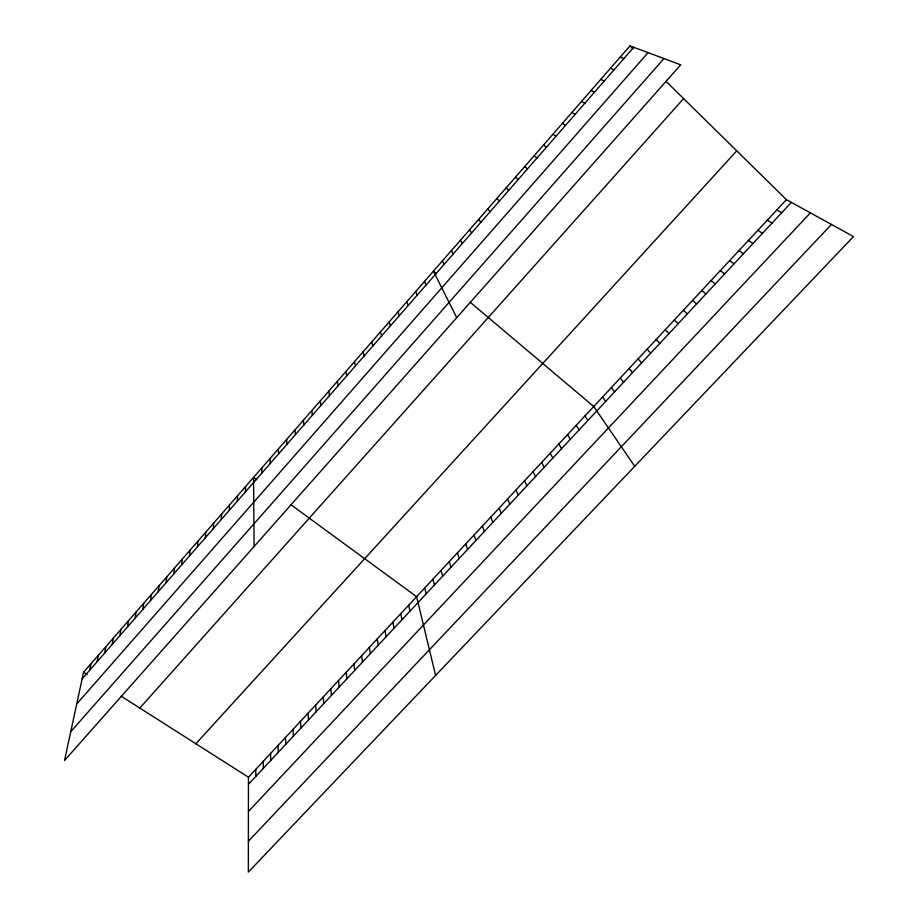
<?xml version="1.0" encoding="UTF-8"?>
<svg xmlns="http://www.w3.org/2000/svg" width="918" height="918" viewBox="0 0 918 918"><rect width="100%" height="100%" fill="white"/><g stroke="black" fill="none" stroke-linecap="round" stroke-linejoin="round"><path stroke-width="1.38" d="M786.405 199.654L248.445 777.225L248.342 872.1L853.476 236.58L786.405 199.654L665.963 81.254M245.485 491.807L245.519 486.609M237.395 501.067L237.498 495.8M229.339 510.293L229.511 504.946M221.318 519.485L221.559 514.069M213.32 528.63L213.642 523.145M205.357 537.753L205.747 532.199M197.427 546.83L197.886 541.207M189.533 555.872L190.06 550.18M181.672 564.88L182.257 559.119M173.835 573.853L174.489 568.024M166.032 582.792L166.755 576.894M158.252 591.685L159.043 585.73M150.506 600.556L151.367 594.531M142.795 609.391L143.713 603.298M135.107 618.181L136.093 612.031M127.453 626.948L128.509 620.74M119.833 635.681L120.947 629.404M112.237 644.379L113.407 638.033M104.675 653.031L105.903 646.639M97.136 661.66L98.433 655.2M89.631 670.255L90.985 663.737M83.572 672.24L64.524 760.506L680.708 64.811L629.989 45.9L83.572 672.24L87.141 674.512M82.15 678.827L633.718 47.288M76.722 704.003L648.051 52.636M70.743 731.715L663.978 58.568M139.834 708.065L683.6 98.605M195.855 743.741L736.741 150.839M248.434 784.339L791.362 202.385M248.411 811.489L810.399 212.861M248.376 841.267L831.456 224.462M620.224 57.1L623.838 58.603M610.493 68.253L614.004 69.86M600.808 79.361L604.216 81.059M591.158 90.412L594.474 92.225M776.846 209.912L781.711 212.735M581.553 101.428L584.766 103.332M767.333 220.136L772.095 223.04M121.291 696.257L248.445 777.225M757.855 230.303L762.514 233.31M571.994 112.386L575.116 114.394M748.411 240.447L752.978 243.522M562.47 123.299L565.488 125.41M739.013 250.534L743.488 253.701M256.707 479.678L253.563 477.383L254.079 546.497M290.926 504.716L416.6 596.689L435.614 675.43M729.649 260.586L734.033 263.833M553.003 134.154L555.918 136.369M720.332 270.592L724.612 273.931M711.048 280.564L715.237 283.983M543.559 144.975L546.382 147.282M436.52 273.828L433.434 271.212L456.728 317.685M470.223 302.263L593.739 406.513L634.728 466.321M701.8 290.49L705.896 293.989M534.161 155.75L536.892 158.16M692.597 300.37L696.601 303.961M683.417 310.215L687.341 313.887M524.809 166.468L527.437 168.981M674.282 320.026L678.115 323.767M629.989 45.9L633.018 48.872M665.194 329.791L668.935 333.624M515.491 177.151L518.027 179.744M656.129 339.511L659.778 343.424M506.22 187.777L508.664 190.474M647.11 349.207L650.667 353.189M638.125 358.846L641.602 362.92M496.982 198.368L499.335 201.157M629.174 368.462L632.559 372.605M620.258 378.032L623.563 382.244M487.791 208.902L490.051 211.794M611.388 387.557L614.601 391.86M478.634 219.402L480.803 222.386M602.541 397.058L605.673 401.43M469.511 229.856L471.588 232.92M584.961 415.923L587.922 420.444M460.434 240.252L462.42 243.419M576.229 425.309L579.109 429.899M567.519 434.65L570.319 439.32M451.392 250.614L453.297 253.873M558.855 443.956L561.575 448.695M550.226 453.228L552.854 458.036M442.396 260.942L444.197 264.281M541.62 462.454L544.179 467.342M533.06 471.657L535.538 476.603M524.522 480.814L526.921 485.829M424.506 281.447L426.136 284.97M516.031 489.937L518.349 495.031M507.562 499.025L509.8 504.189M415.613 291.637L417.162 295.24M499.14 508.079L501.297 513.3M406.766 301.781L408.223 305.476M490.74 517.098L492.817 522.388M482.375 526.071L484.383 531.442M397.953 311.879L399.33 315.666M474.032 535.022L475.972 540.45M465.736 543.938L467.595 549.423M389.175 321.943L390.471 325.81M457.462 552.808L459.252 558.374M380.431 331.96L381.647 335.908M449.235 561.655L450.945 567.278M441.03 570.468L442.66 576.148M371.733 341.944L372.857 345.971M432.848 579.235L434.421 584.984M424.713 587.979L426.204 593.797M363.058 351.869L364.102 355.989M354.428 361.772L355.392 365.972M408.659 605.214L410.002 611.159M400.741 613.717L402.015 619.719M345.834 371.618L346.717 375.898M392.858 622.186L394.063 628.245M384.998 630.62L386.134 636.736M337.273 381.44L338.076 385.801M377.172 639.02L378.239 645.205M328.747 391.206L329.47 395.647M369.369 647.397L370.379 653.627M361.6 655.739L362.541 662.027M320.256 400.936L320.898 405.458M353.866 664.047L354.738 670.404M346.155 672.332L346.958 678.735M311.799 410.633L312.361 415.234M338.467 680.571L339.212 687.043M303.376 420.283L303.869 424.965M330.813 688.798L331.49 695.316M323.182 696.98L323.802 703.555M294.988 429.899L295.401 434.65M315.585 705.139L316.136 711.771M308.012 713.263L308.505 719.953M286.646 439.47L286.978 444.301M300.473 721.364L300.897 728.112M278.326 449.005L278.579 453.917M292.957 729.431L293.324 736.225M285.475 737.475L285.773 744.326M270.041 458.507L270.225 463.487M278.016 745.485L278.246 752.381M270.581 753.46L270.753 760.414M261.791 467.962L261.894 473.022M263.179 761.412L263.282 768.423M255.801 769.33L255.847 776.399"/></g></svg>
